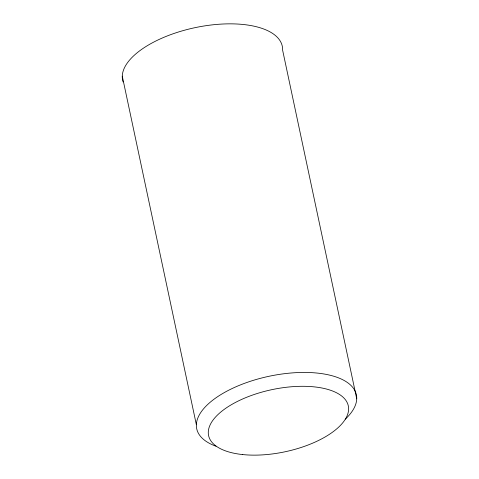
<?xml version="1.0" encoding="UTF-8"?>
<svg xmlns="http://www.w3.org/2000/svg" width="479" height="479" viewBox="0 0 479 479"><rect width="100%" height="100%" fill="white"/><g stroke="black" fill="none" stroke-linecap="round" stroke-linejoin="round"><path stroke-width="0.72" d="M356.723 398.809L282.628 50.217A81.616 36.29 -12 0 0 197.252 27.207A81.616 36.29 -12 0 0 123.109 81.951M122.277 76.155L196.372 424.753M215.993 446.23A81.616 36.29 -12 0 1 217.897 396.504A81.616 36.29 -12 0 1 324.75 374.117A81.616 36.29 -12 0 1 345.353 419.119M242.416 454.541A71.413 31.752 -12 0 0 348.604 409.371A71.413 31.752 -12 0 0 244.326 398.247A71.413 31.752 -12 0 0 242.416 454.541"/></g></svg>
